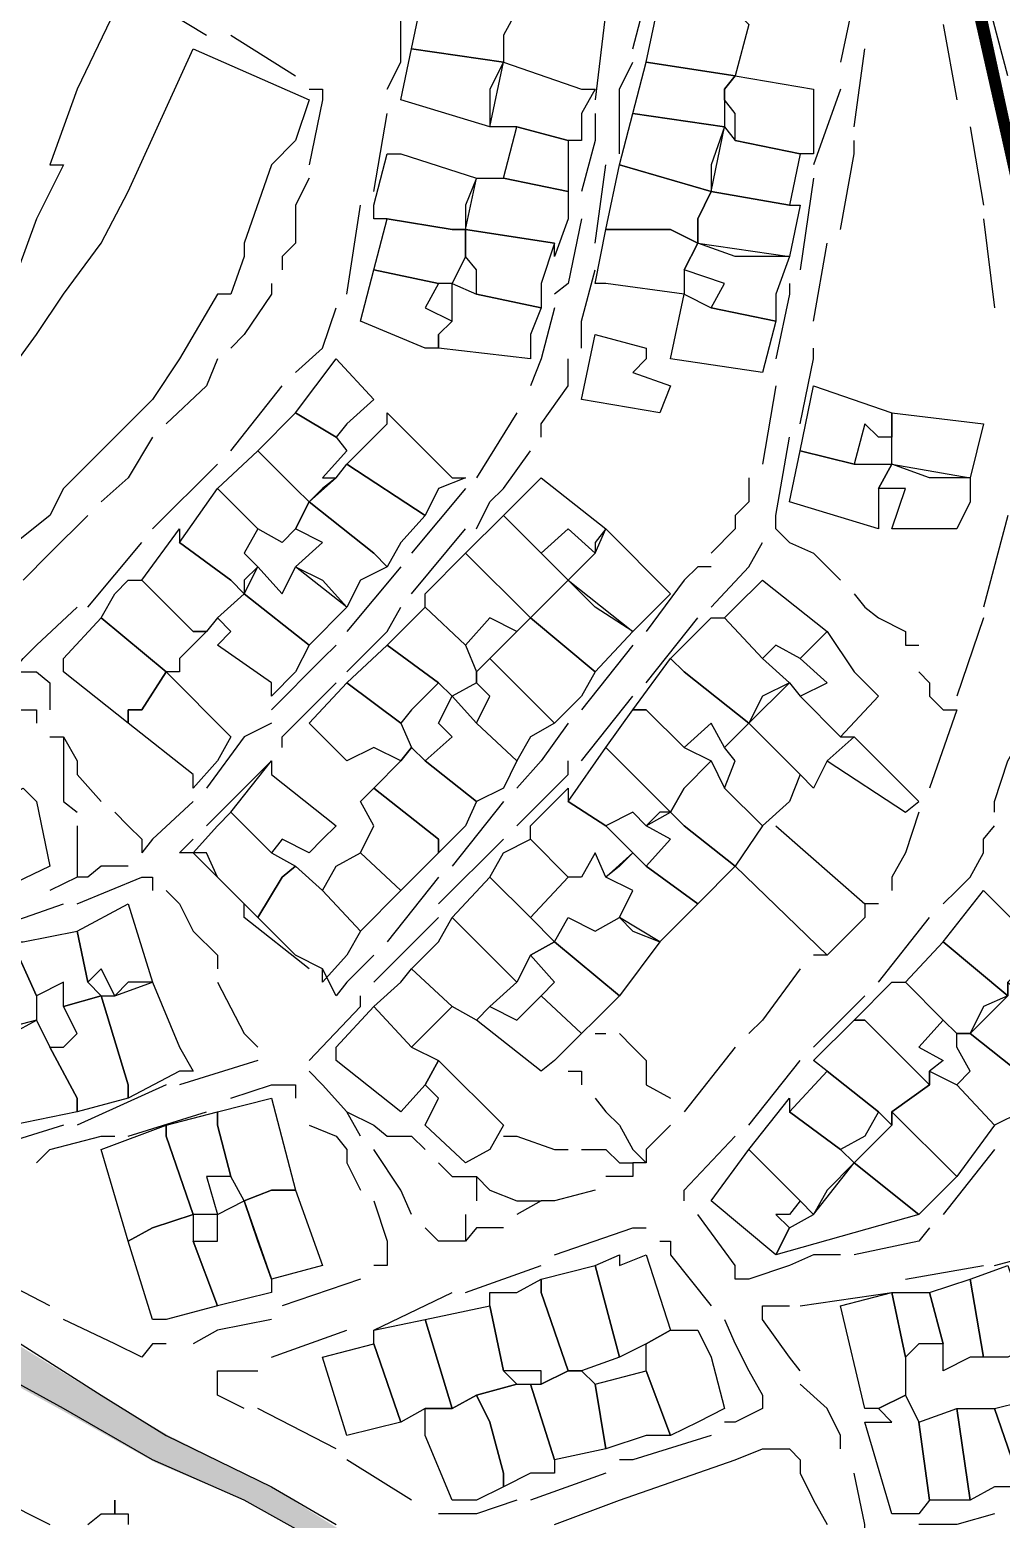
# Model space of a CAD drawing. Header units: millimetres. Extents: x -3588 to 75209, y -3737 to 38254.
# Drawn here: x 27285.9 to 27387.5, y 17710.4 to 17866.2 of the extents above; entities that cross this region are included whole.
import ezdxf

# ---------------------------------------------------------------- set-up
doc = ezdxf.new("R2010")
doc.units = ezdxf.units.MM
doc.layers.add('H', color=250, linetype='Continuous')
doc.layers.add('P', color=253, linetype='Continuous')

msp = doc.modelspace()

# ---------------------------------------------------------------- hatches: boundary and pattern name
at = {"layer": 'H', "linetype": 'Continuous'}
msp.add_hatch(color=256, dxfattribs=at).paths.add_polyline_path([(27308.316, 17712.352), (27299.002, 17716.305), (27289.4, 17721.666), (27274.452, 17729.844), (27263.714, 17736.629), (27255.536, 17740.854), (27246.222, 17746.215), (27235.211, 17753.001), (27228.426, 17756.954), (27221.656, 17759.771), (27214.887, 17763.724), (27214.887, 17765.132), (27214.887, 17766.54), (27216.295, 17766.54), (27225.897, 17761.179), (27235.211, 17755.53), (27238.028, 17754.409), (27246.222, 17748.76), (27254.128, 17744.807), (27265.122, 17739.446), (27274.452, 17734.085), (27282.63, 17729.844), (27293.641, 17723.074), (27300.41, 17719.121), (27311.149, 17713.76), (27317.919, 17709.519), (27324.688, 17705.566), (27339.652, 17697.388), (27346.421, 17692.027), (27351.798, 17689.194), (27355.751, 17685.241), (27361.385, 17682.425), (27369.29, 17679.88), (27377.484, 17675.655), (27384.254, 17674.231), (27385.662, 17674.231), (27391.023, 17671.702), (27397.809, 17670.278), (27404.579, 17668.87), (27415.589, 17666.341), (27429.144, 17663.508), (27442.683, 17660.692), (27443.82, 17659.555), (27443.82, 17658.147), (27441.275, 17658.147), (27419.542, 17662.1), (27411.348, 17664.917), (27404.579, 17666.341), (27397.809, 17666.341), (27389.615, 17668.87), (27382.846, 17671.702), (27377.484, 17674.231), (27372.123, 17675.655), (27365.338, 17678.472), (27358.568, 17682.425), (27351.798, 17686.666), (27341.06, 17693.435), (27328.641, 17700.205), (27323.28, 17702.749), (27317.919, 17706.99), (27308.316, 17712.352), (27308.316, 17712.352)])

# ---------------------------------------------------------------- linework, layer by layer
at = {"layer": 'P', "const_width": 1.2}
for points in [[(27264.85, 17986.159), (27266.259, 17979.39), (27267.667, 17975.149), (27269.075, 17972.62), (27271.62, 17968.379), (27275.861, 17964.426), (27278.389, 17961.609), (27281.222, 17957.657), (27285.175, 17956.248), (27287.992, 17954.824), (27291.944, 17956.248), (27300.138, 17957.657), (27311.149, 17960.473), (27323.28, 17963.018), (27359.688, 17971.212), (27359.688, 17972.62), (27362.521, 17972.62), (27362.521, 17971.212), (27362.521, 17968.379), (27388.207, 17854.625), (27431.673, 17658.147), (27400.338, 17666.341), (27351.798, 17688.074), (27330.049, 17595.765)], [(27431.673, 17658.147), (27388.207, 17854.625), (27362.521, 17972.62)]]:
    msp.add_lwpolyline(points, dxfattribs=at)
at = {"layer": 'P'}
for points in [[(27284.039, 17872.405), (27294.777, 17868.164), (27290.824, 17859.986)], [(27348.966, 17864.211), (27350.374, 17869.588), (27350.374, 17872.405)], [(27335.427, 17865.635), (27335.427, 17862.803), (27325.824, 17864.211), (27327.233, 17870.996), (27330.049, 17869.588), (27336.835, 17868.164), (27335.427, 17865.635)], [(27372.123, 17870.996), (27372.123, 17869.588), (27370.699, 17862.803)], [(27388.207, 17861.394), (27385.662, 17870.996)], [(27297.594, 17869.588), (27300.138, 17868.164), (27304.363, 17865.635)], [(27359.688, 17868.164), (27361.113, 17866.755), (27359.688, 17861.394), (27350.374, 17862.803), (27351.798, 17869.588), (27359.688, 17868.164)], [(27323.28, 17859.986), (27324.688, 17862.803), (27324.688, 17868.164)], [(27346.149, 17868.164), (27345.013, 17858.85)], [(27381.437, 17866.755), (27382.846, 17858.85)], [(27282.63, 17828.939), (27286.583, 17834.3), (27289.4, 17838.525), (27293.353, 17843.886), (27296.185, 17849.263), (27302.955, 17864.211), (27315.102, 17858.85), (27313.678, 17854.625)], [(27306.908, 17865.635), (27313.678, 17861.394)], [(27334.002, 17859.986), (27334.002, 17856.033), (27324.688, 17858.85), (27325.824, 17864.211), (27335.427, 17862.803), (27334.002, 17859.986)], [(27372.123, 17856.033), (27373.243, 17864.211)], [(27343.604, 17857.441), (27343.604, 17854.625), (27342.196, 17854.625), (27336.835, 17856.033), (27334.002, 17856.033), (27335.427, 17862.803), (27343.604, 17859.986), (27345.013, 17859.986), (27343.604, 17857.441)], [(27347.557, 17853.2), (27347.557, 17859.986), (27348.966, 17862.803)], [(27358.568, 17859.986), (27358.568, 17858.85), (27358.568, 17856.033), (27348.966, 17857.441), (27350.374, 17862.803), (27359.688, 17861.394), (27358.568, 17859.986)], [(27358.568, 17859.986), (27359.688, 17861.394), (27367.882, 17859.986), (27367.882, 17853.2), (27366.474, 17853.2), (27359.688, 17854.625), (27359.688, 17857.441), (27358.568, 17858.85), (27358.568, 17859.986)], [(27290.824, 17859.986), (27287.992, 17852.08), (27289.4, 17852.08), (27286.583, 17846.431), (27282.63, 17835.708)], [(27315.102, 17859.986), (27316.51, 17859.986), (27316.51, 17858.85), (27315.102, 17852.08)], [(27370.699, 17859.986), (27367.882, 17852.08)], [(27321.871, 17849.263), (27323.28, 17857.441)], [(27345.013, 17857.441), (27345.013, 17854.625), (27343.604, 17849.263)], [(27357.16, 17852.08), (27357.16, 17849.263), (27347.557, 17852.08), (27348.966, 17857.441), (27358.568, 17856.033), (27357.16, 17852.08)], [(27342.196, 17852.08), (27342.196, 17849.263), (27335.427, 17850.672), (27336.835, 17856.033), (27342.196, 17854.625), (27342.196, 17852.08)], [(27359.688, 17854.625), (27366.474, 17853.2), (27365.338, 17847.839), (27357.16, 17849.263), (27358.568, 17856.033), (27359.688, 17854.625)], [(27384.254, 17856.033), (27385.662, 17847.839)], [(27313.678, 17854.625), (27311.149, 17852.08), (27308.316, 17843.886), (27308.316, 17842.478), (27306.908, 17838.525), (27305.5, 17838.525), (27301.547, 17831.755), (27298.714, 17827.514), (27294.777, 17823.561), (27289.4, 17818.2), (27287.992, 17815.384), (27281.222, 17810.022)], [(27370.699, 17845.31), (27372.123, 17853.2), (27372.123, 17854.625)], [(27331.474, 17847.839), (27331.474, 17845.31), (27330.049, 17845.31), (27323.28, 17846.431), (27321.871, 17846.431), (27321.871, 17847.839), (27323.28, 17853.2), (27324.688, 17853.2), (27332.594, 17850.672), (27331.474, 17847.839)], [(27345.013, 17843.886), (27346.149, 17852.08)], [(27347.557, 17845.31), (27346.149, 17845.31), (27347.557, 17852.08), (27357.16, 17849.263), (27355.751, 17846.431), (27355.751, 17843.886), (27352.919, 17845.31), (27347.557, 17845.31)], [(27315.102, 17850.672), (27313.678, 17847.839), (27313.678, 17843.886), (27312.269, 17842.478), (27312.269, 17841.069)], [(27342.196, 17846.431), (27340.788, 17842.478), (27340.788, 17843.886), (27331.474, 17845.31), (27332.594, 17850.672), (27335.427, 17850.672), (27342.196, 17849.263), (27342.196, 17846.431)], [(27367.882, 17850.672), (27366.474, 17841.069)], [(27359.688, 17842.478), (27355.751, 17843.886), (27355.751, 17846.431), (27357.16, 17849.263), (27365.338, 17847.839), (27366.474, 17847.839), (27365.338, 17842.478), (27359.688, 17842.478)], [(27319.039, 17838.525), (27320.463, 17847.839)], [(27331.474, 17842.478), (27330.049, 17839.661), (27328.641, 17839.661), (27321.871, 17841.069), (27323.28, 17846.431), (27330.049, 17845.31), (27331.474, 17845.31), (27331.474, 17842.478)], [(27343.604, 17846.431), (27342.196, 17839.661), (27340.788, 17838.525)], [(27385.662, 17846.431), (27386.798, 17837.117)], [(27339.363, 17839.661), (27339.363, 17837.117), (27332.594, 17838.525), (27332.594, 17841.069), (27331.474, 17842.478), (27331.474, 17845.31), (27340.788, 17843.886), (27339.363, 17839.661)], [(27354.327, 17839.661), (27354.327, 17838.525), (27346.149, 17839.661), (27345.013, 17839.661), (27346.149, 17845.31), (27347.557, 17845.31), (27352.919, 17845.31), (27355.751, 17843.886), (27354.327, 17841.069), (27354.327, 17839.661)], [(27363.929, 17838.525), (27363.929, 17835.708), (27357.16, 17837.117), (27358.568, 17839.661), (27354.327, 17841.069), (27355.751, 17843.886), (27365.338, 17842.478), (27363.929, 17838.525)], [(27367.882, 17835.708), (27369.29, 17843.886)], [(27328.641, 17834.3), (27328.641, 17832.876), (27327.233, 17832.876), (27320.463, 17835.708), (27321.871, 17841.069), (27328.641, 17839.661), (27327.233, 17837.117), (27330.049, 17835.708), (27328.641, 17834.3)], [(27343.604, 17832.876), (27343.604, 17835.708), (27345.013, 17841.069)], [(27311.149, 17839.661), (27311.149, 17838.525), (27308.316, 17834.3), (27306.908, 17832.876)], [(27338.243, 17834.3), (27338.243, 17831.755), (27328.641, 17832.876), (27328.641, 17834.3), (27330.049, 17835.708), (27330.049, 17839.661), (27332.594, 17838.525), (27339.363, 17837.117), (27338.243, 17834.3)], [(27365.338, 17839.661), (27365.338, 17838.525), (27363.929, 17831.755)], [(27357.16, 17837.117), (27363.929, 17835.708), (27362.521, 17830.347), (27352.919, 17831.755), (27354.327, 17838.525), (27357.16, 17837.117)], [(27313.678, 17830.347), (27316.51, 17832.876), (27317.919, 17837.117)], [(27340.788, 17837.117), (27339.363, 17831.755), (27338.243, 17828.939)], [(27350.374, 17831.755), (27348.966, 17830.347), (27352.919, 17828.939), (27351.798, 17826.106), (27343.604, 17827.514), (27345.013, 17834.3), (27350.374, 17832.876), (27350.374, 17831.755)], [(27305.5, 17831.755), (27304.363, 17828.939), (27300.138, 17824.986)], [(27319.039, 17824.986), (27317.919, 17823.561), (27313.678, 17826.106), (27317.919, 17831.755), (27321.871, 17827.514), (27319.039, 17824.986)], [(27339.363, 17823.561), (27339.363, 17824.986), (27342.196, 17828.939), (27342.196, 17831.755)], [(27366.474, 17824.986), (27367.882, 17831.755), (27367.882, 17832.876)], [(27306.908, 17822.153), (27312.269, 17828.939)], [(27363.929, 17828.939), (27362.521, 17820.745)], [(27374.652, 17823.561), (27373.243, 17824.986), (27372.123, 17820.745), (27366.474, 17822.153), (27367.882, 17828.939), (27376.076, 17826.106), (27376.076, 17823.561), (27374.652, 17823.561)], [(27316.51, 17818.2), (27315.102, 17816.792), (27313.678, 17818.2), (27309.725, 17822.153), (27313.678, 17826.106), (27317.919, 17823.561), (27319.039, 17822.153), (27316.51, 17819.336), (27317.919, 17819.336), (27316.51, 17818.2)], [(27328.641, 17818.2), (27327.233, 17815.384), (27319.039, 17820.745), (27323.28, 17824.986), (27323.28, 17826.106), (27330.049, 17819.336), (27331.474, 17819.336), (27328.641, 17818.2)], [(27336.835, 17826.106), (27332.594, 17819.336)], [(27380.013, 17819.336), (27376.076, 17820.745), (27376.076, 17823.561), (27376.076, 17826.106), (27385.662, 17824.986), (27384.254, 17819.336), (27380.013, 17819.336)], [(27298.714, 17823.561), (27296.185, 17819.336), (27293.353, 17816.792)], [(27313.678, 17813.975), (27312.269, 17812.551), (27309.725, 17813.975), (27305.5, 17818.2), (27309.725, 17822.153), (27313.678, 17818.2), (27315.102, 17816.792), (27313.678, 17813.975)], [(27332.594, 17813.975), (27334.002, 17816.792), (27335.427, 17818.2), (27338.243, 17822.153)], [(27363.929, 17813.975), (27363.929, 17815.384), (27365.338, 17823.561)], [(27374.652, 17815.384), (27374.652, 17813.975), (27365.338, 17816.792), (27366.474, 17822.153), (27372.123, 17820.745), (27376.076, 17820.745), (27374.652, 17818.2), (27374.652, 17815.384)], [(27298.714, 17813.975), (27305.5, 17820.745)], [(27324.688, 17812.551), (27323.28, 17810.022), (27321.871, 17811.431), (27315.102, 17816.792), (27317.919, 17819.336), (27319.039, 17820.745), (27327.233, 17815.384), (27324.688, 17812.551)], [(27384.254, 17816.792), (27382.846, 17813.975), (27376.076, 17813.975), (27377.484, 17818.2), (27374.652, 17818.2), (27376.076, 17820.745), (27384.254, 17819.336), (27384.254, 17816.792)], [(27345.013, 17812.551), (27345.013, 17811.431), (27342.196, 17813.975), (27339.363, 17811.431), (27335.427, 17815.384), (27339.363, 17819.336), (27346.149, 17813.975), (27345.013, 17812.551)], [(27361.113, 17819.336), (27361.113, 17816.792), (27359.688, 17815.384), (27359.688, 17813.975), (27357.16, 17811.431)], [(27308.316, 17808.614), (27308.316, 17807.19), (27306.908, 17808.614), (27301.547, 17812.551), (27305.5, 17818.2), (27309.725, 17813.975), (27308.316, 17811.431), (27309.725, 17810.022), (27308.316, 17808.614)], [(27331.474, 17818.2), (27325.824, 17811.431)], [(27320.463, 17808.614), (27319.039, 17805.781), (27313.678, 17810.022), (27316.51, 17812.551), (27313.678, 17813.975), (27315.102, 17816.792), (27321.871, 17811.431), (27323.28, 17810.022), (27320.463, 17808.614)], [(27291.944, 17815.384), (27287.992, 17811.431), (27285.175, 17808.614)], [(27339.363, 17811.431), (27342.196, 17808.614), (27338.243, 17804.661), (27331.474, 17811.431), (27335.427, 17815.384), (27339.363, 17811.431)], [(27388.207, 17815.384), (27385.662, 17805.781)], [(27305.5, 17804.661), (27304.363, 17803.237), (27302.955, 17803.237), (27297.594, 17808.614), (27301.547, 17813.975), (27301.547, 17812.551), (27306.908, 17808.614), (27308.316, 17807.19), (27305.5, 17804.661)], [(27325.824, 17807.19), (27331.474, 17813.975)], [(27345.013, 17805.781), (27342.196, 17808.614), (27345.013, 17811.431), (27346.149, 17813.975), (27352.919, 17807.19), (27348.966, 17803.237), (27345.013, 17805.781)], [(27363.929, 17813.975), (27365.338, 17812.551), (27367.882, 17811.431), (27369.29, 17810.022), (27370.699, 17808.614)], [(27291.944, 17805.781), (27297.594, 17812.551)], [(27336.835, 17803.237), (27334.002, 17804.661), (27331.474, 17801.828), (27327.233, 17805.781), (27327.233, 17807.19), (27331.474, 17811.431), (27338.243, 17804.661), (27336.835, 17803.237)], [(27357.16, 17805.781), (27361.113, 17810.022), (27362.521, 17812.551)], [(27316.51, 17808.614), (27319.039, 17805.781), (27315.102, 17801.828), (27308.316, 17807.19), (27309.725, 17810.022), (27312.269, 17807.19), (27313.678, 17810.022), (27316.51, 17808.614)], [(27324.688, 17810.022), (27319.039, 17803.237)], [(27357.16, 17810.022), (27355.751, 17810.022), (27354.327, 17808.614), (27350.374, 17803.237)], [(27297.594, 17808.614), (27302.955, 17803.237), (27304.363, 17803.237), (27301.547, 17800.42), (27301.547, 17799.012), (27300.138, 17799.012), (27293.353, 17804.661), (27294.777, 17807.19), (27296.185, 17808.614), (27297.594, 17808.614)], [(27340.788, 17807.19), (27342.196, 17808.614), (27348.966, 17803.237), (27345.013, 17799.012), (27338.243, 17804.661), (27340.788, 17807.19)], [(27359.688, 17805.781), (27362.521, 17808.614), (27369.29, 17803.237), (27366.474, 17800.42), (27363.929, 17801.828), (27362.521, 17800.42), (27358.568, 17804.661), (27359.688, 17805.781)], [(27313.678, 17799.012), (27311.149, 17796.467), (27311.149, 17797.875), (27305.5, 17801.828), (27306.908, 17803.237), (27305.5, 17804.661), (27308.316, 17807.19), (27315.102, 17801.828), (27313.678, 17799.012)], [(27372.123, 17807.19), (27373.243, 17805.781), (27374.652, 17804.661), (27377.484, 17803.237), (27377.484, 17801.828), (27378.893, 17801.828)], [(27284.039, 17799.012), (27285.175, 17800.42), (27286.583, 17801.828), (27290.824, 17805.781)], [(27319.039, 17799.012), (27323.28, 17803.237), (27324.688, 17805.781)], [(27331.474, 17801.828), (27332.594, 17799.012), (27332.594, 17797.875), (27330.049, 17796.467), (27328.641, 17797.875), (27323.28, 17801.828), (27327.233, 17805.781), (27331.474, 17801.828)], [(27296.185, 17793.65), (27289.4, 17799.012), (27289.4, 17800.42), (27293.353, 17804.661), (27300.138, 17799.012), (27297.594, 17795.059), (27296.185, 17795.059), (27296.185, 17793.65)], [(27343.604, 17796.467), (27340.788, 17793.65), (27334.002, 17800.42), (27336.835, 17803.237), (27338.243, 17804.661), (27345.013, 17799.012), (27343.604, 17796.467)], [(27350.374, 17797.875), (27355.751, 17804.661)], [(27362.521, 17796.467), (27361.113, 17793.65), (27354.327, 17799.012), (27352.919, 17800.42), (27357.16, 17804.661), (27358.568, 17804.661), (27362.521, 17800.42), (27365.338, 17797.875), (27362.521, 17796.467)], [(27385.662, 17804.661), (27382.846, 17796.467)], [(27317.919, 17801.828), (27316.51, 17800.42), (27311.149, 17795.059)], [(27325.824, 17795.059), (27324.688, 17793.65), (27319.039, 17797.875), (27323.28, 17801.828), (27328.641, 17797.875), (27325.824, 17795.059)], [(27348.966, 17801.828), (27343.604, 17795.059)], [(27372.123, 17799.012), (27374.652, 17796.467), (27370.699, 17792.226), (27366.474, 17796.467), (27369.29, 17797.875), (27366.474, 17800.42), (27369.29, 17803.237), (27372.123, 17799.012)], [(27338.243, 17792.226), (27336.835, 17789.698), (27332.594, 17793.65), (27334.002, 17796.467), (27332.594, 17797.875), (27332.594, 17799.012), (27334.002, 17800.42), (27340.788, 17793.65), (27338.243, 17792.226)], [(27359.688, 17792.226), (27358.568, 17791.106), (27357.16, 17793.65), (27354.327, 17791.106), (27350.374, 17795.059), (27348.966, 17795.059), (27352.919, 17800.42), (27354.327, 17799.012), (27361.113, 17793.65), (27359.688, 17792.226)], [(27284.039, 17799.012), (27286.583, 17799.012), (27287.992, 17797.875), (27287.992, 17796.467), (27287.992, 17795.059)], [(27305.5, 17789.698), (27302.955, 17786.865), (27302.955, 17788.289), (27296.185, 17793.65), (27296.185, 17795.059), (27297.594, 17795.059), (27300.138, 17799.012), (27306.908, 17792.226), (27305.5, 17789.698)], [(27378.893, 17799.012), (27380.013, 17797.875), (27380.013, 17796.467), (27381.437, 17795.059), (27382.846, 17795.059)], [(27312.269, 17791.106), (27312.269, 17792.226), (27317.919, 17797.875)], [(27324.688, 17793.65), (27325.824, 17791.106), (27324.688, 17789.698), (27321.871, 17791.106), (27319.039, 17789.698), (27315.102, 17793.65), (27319.039, 17797.875), (27324.688, 17793.65)], [(27369.29, 17789.698), (27367.882, 17786.865), (27366.474, 17788.289), (27361.113, 17793.65), (27365.338, 17797.875), (27366.474, 17796.467), (27370.699, 17792.226), (27372.123, 17792.226), (27369.29, 17789.698)], [(27335.427, 17786.865), (27332.594, 17785.457), (27327.233, 17789.698), (27330.049, 17792.226), (27328.641, 17793.65), (27330.049, 17796.467), (27332.594, 17793.65), (27336.835, 17789.698), (27335.427, 17786.865)], [(27343.604, 17789.698), (27348.966, 17796.467)], [(27284.039, 17795.059), (27285.175, 17795.059), (27286.583, 17795.059), (27286.583, 17793.65)], [(27346.149, 17791.106), (27348.966, 17795.059), (27350.374, 17795.059), (27354.327, 17791.106), (27357.16, 17789.698), (27354.327, 17786.865), (27352.919, 17784.336), (27346.149, 17791.106)], [(27382.846, 17795.059), (27380.013, 17786.865)], [(27311.149, 17793.65), (27308.316, 17792.226), (27304.363, 17786.865)], [(27342.196, 17793.65), (27339.363, 17789.698), (27336.835, 17786.865)], [(27365.338, 17785.457), (27362.521, 17782.912), (27358.568, 17786.865), (27359.688, 17789.698), (27358.568, 17791.106), (27361.113, 17793.65), (27366.474, 17788.289), (27365.338, 17785.457)], [(27287.992, 17792.226), (27289.4, 17792.226)], [(27289.4, 17792.226), (27289.4, 17791.106), (27289.4, 17788.289), (27289.4, 17786.865), (27289.4, 17785.457), (27290.824, 17784.336)], [(27289.4, 17792.226), (27290.824, 17789.698), (27290.824, 17788.289), (27293.353, 17785.457)], [(27331.474, 17782.912), (27328.641, 17780.095), (27328.641, 17781.504), (27321.871, 17786.865), (27324.688, 17789.698), (27325.824, 17791.106), (27327.233, 17789.698), (27332.594, 17785.457), (27331.474, 17782.912)], [(27351.798, 17784.336), (27350.374, 17782.912), (27348.966, 17784.336), (27346.149, 17782.912), (27342.196, 17785.457), (27346.149, 17791.106), (27352.919, 17784.336), (27351.798, 17784.336)], [(27369.29, 17789.698), (27377.484, 17784.336), (27378.893, 17785.457), (27372.123, 17792.226)], [(27386.798, 17784.336), (27386.798, 17785.457), (27388.207, 17789.698), (27389.615, 17792.226)], [(27304.363, 17782.912), (27311.149, 17789.698)], [(27316.51, 17781.504), (27315.102, 17780.095), (27312.269, 17781.504), (27311.149, 17780.095), (27306.908, 17784.336), (27311.149, 17789.698), (27311.149, 17788.289), (27317.919, 17782.912), (27316.51, 17781.504)], [(27336.835, 17782.912), (27342.196, 17788.289), (27342.196, 17789.698)], [(27358.568, 17786.865), (27362.521, 17782.912), (27359.688, 17778.687), (27354.327, 17782.912), (27352.919, 17784.336), (27354.327, 17786.865), (27357.16, 17789.698), (27358.568, 17786.865)], [(27282.63, 17782.912), (27284.039, 17782.912), (27282.63, 17785.457), (27285.175, 17786.865), (27286.583, 17785.457), (27287.992, 17778.687), (27282.63, 17776.142), (27281.222, 17782.912), (27282.63, 17782.912)], [(27327.233, 17778.687), (27324.688, 17776.142), (27320.463, 17780.095), (27321.871, 17782.912), (27320.463, 17785.457), (27321.871, 17786.865), (27328.641, 17781.504), (27328.641, 17780.095), (27327.233, 17778.687)], [(27347.557, 17778.687), (27346.149, 17777.551), (27345.013, 17780.095), (27343.604, 17777.551), (27342.196, 17777.551), (27338.243, 17781.504), (27338.243, 17782.912), (27342.196, 17786.865), (27342.196, 17785.457), (27346.149, 17782.912), (27348.966, 17780.095), (27347.557, 17778.687)], [(27302.955, 17785.457), (27298.714, 17781.504), (27297.594, 17780.095)], [(27335.427, 17785.457), (27330.049, 17778.687)], [(27294.777, 17784.336), (27296.185, 17782.912), (27297.594, 17781.504), (27297.594, 17780.095)], [(27312.269, 17777.551), (27309.725, 17773.326), (27305.5, 17777.551), (27304.363, 17780.095), (27302.955, 17780.095), (27305.5, 17782.912), (27306.908, 17784.336), (27311.149, 17780.095), (27313.678, 17778.687), (27312.269, 17777.551)], [(27355.751, 17774.734), (27350.374, 17778.687), (27352.919, 17781.504), (27350.374, 17782.912), (27352.919, 17784.336), (27354.327, 17782.912), (27359.688, 17778.687), (27355.751, 17774.734)], [(27378.893, 17784.336), (27377.484, 17780.095), (27376.076, 17777.551), (27376.076, 17776.142)], [(27290.824, 17782.912), (27290.824, 17780.095), (27290.824, 17778.687), (27290.824, 17777.551)], [(27363.929, 17782.912), (27373.243, 17774.734)], [(27381.437, 17774.734), (27382.846, 17776.142), (27384.254, 17777.551), (27385.662, 17780.095), (27385.662, 17781.504), (27386.798, 17782.912)], [(27306.908, 17776.142), (27302.955, 17780.095), (27301.547, 17780.095), (27302.955, 17781.504)], [(27317.919, 17778.687), (27320.463, 17780.095), (27324.688, 17776.142), (27320.463, 17771.901), (27316.51, 17776.142), (27317.919, 17778.687)], [(27328.641, 17774.734), (27335.427, 17781.504)], [(27335.427, 17780.095), (27338.243, 17781.504), (27342.196, 17777.551), (27338.243, 17773.326), (27334.002, 17777.551), (27335.427, 17780.095)], [(27350.374, 17778.687), (27355.751, 17774.734), (27351.798, 17770.781), (27347.557, 17773.326), (27348.966, 17776.142), (27346.149, 17777.551), (27348.966, 17780.095), (27350.374, 17778.687)], [(27296.185, 17778.687), (27294.777, 17778.687), (27293.353, 17778.687), (27291.944, 17777.551), (27290.824, 17777.551), (27287.992, 17776.142)], [(27319.039, 17769.373), (27316.51, 17766.54), (27316.51, 17767.965), (27313.678, 17769.373), (27309.725, 17773.326), (27312.269, 17777.551), (27313.678, 17778.687), (27316.51, 17776.142), (27320.463, 17771.901), (27319.039, 17769.373)], [(27359.688, 17778.687), (27369.29, 17769.373)], [(27290.824, 17774.734), (27297.594, 17777.551), (27298.714, 17777.551), (27298.714, 17776.142)], [(27328.641, 17777.551), (27323.28, 17770.781)], [(27338.243, 17773.326), (27340.788, 17770.781), (27338.243, 17769.373), (27336.835, 17766.54), (27330.049, 17773.326), (27334.002, 17777.551), (27338.243, 17773.326)], [(27300.138, 17776.142), (27301.547, 17774.734), (27302.955, 17771.901), (27305.5, 17769.373), (27305.5, 17767.965)], [(27389.615, 17767.965), (27388.207, 17766.54), (27388.207, 17765.132), (27381.437, 17770.781), (27385.662, 17776.142), (27392.448, 17769.373), (27389.615, 17767.965)], [(27281.222, 17771.901), (27289.4, 17774.734)], [(27296.185, 17766.54), (27294.777, 17765.132), (27293.353, 17767.965), (27291.944, 17766.54), (27290.824, 17771.901), (27296.185, 17774.734), (27298.714, 17766.54), (27296.185, 17766.54)], [(27315.102, 17767.965), (27308.316, 17773.326), (27308.316, 17774.734)], [(27374.652, 17774.734), (27373.243, 17774.734), (27373.243, 17773.326), (27369.29, 17769.373), (27367.882, 17769.373)], [(27321.871, 17766.54), (27328.641, 17773.326)], [(27328.641, 17770.781), (27330.049, 17773.326), (27336.835, 17766.54), (27334.002, 17764.012), (27332.594, 17762.587), (27330.049, 17764.012), (27325.824, 17767.965), (27328.641, 17770.781)], [(27348.966, 17771.901), (27351.798, 17770.781), (27347.557, 17765.132), (27340.788, 17770.781), (27342.196, 17773.326), (27345.013, 17771.901), (27347.557, 17773.326), (27348.966, 17771.901)], [(27374.652, 17766.54), (27380.013, 17773.326)], [(27278.389, 17769.373), (27284.039, 17771.901), (27284.039, 17770.781), (27286.583, 17765.132), (27286.583, 17762.587), (27281.222, 17761.179), (27278.389, 17769.373)], [(27291.944, 17766.54), (27293.353, 17765.132), (27289.4, 17764.012), (27289.4, 17766.54), (27286.583, 17765.132), (27284.039, 17770.781), (27285.175, 17770.781), (27290.824, 17771.901), (27291.944, 17766.54)], [(27345.013, 17762.587), (27343.604, 17761.179), (27339.363, 17765.132), (27340.788, 17766.54), (27338.243, 17769.373), (27340.788, 17770.781), (27347.557, 17765.132), (27345.013, 17762.587)], [(27385.662, 17764.012), (27384.254, 17761.179), (27382.846, 17761.179), (27381.437, 17762.587), (27377.484, 17766.54), (27381.437, 17770.781), (27388.207, 17765.132), (27385.662, 17764.012)], [(27321.871, 17769.373), (27319.039, 17766.54), (27317.919, 17765.132), (27316.51, 17767.965)], [(27324.688, 17766.54), (27325.824, 17767.965), (27330.049, 17764.012), (27325.824, 17759.771), (27321.871, 17764.012), (27324.688, 17766.54)], [(27366.474, 17767.965), (27362.521, 17762.587), (27361.113, 17761.179)], [(27293.353, 17765.132), (27294.777, 17765.132), (27298.714, 17766.54), (27301.547, 17759.771), (27302.955, 17757.226), (27301.547, 17757.226), (27296.185, 17754.409), (27296.185, 17755.818), (27293.353, 17765.132)], [(27305.5, 17766.54), (27308.316, 17761.179), (27309.725, 17759.771)], [(27380.013, 17757.226), (27380.013, 17755.818), (27373.243, 17762.587), (27372.123, 17762.587), (27376.076, 17766.54), (27377.484, 17766.54), (27381.437, 17762.587), (27378.893, 17759.771), (27381.437, 17758.362), (27380.013, 17757.226)], [(27393.568, 17758.362), (27391.023, 17755.818), (27384.254, 17761.179), (27388.207, 17765.132), (27388.207, 17766.54), (27394.976, 17759.771), (27393.568, 17758.362)], [(27289.4, 17759.771), (27290.824, 17761.179), (27289.4, 17764.012), (27293.353, 17765.132), (27296.185, 17755.818), (27296.185, 17754.409), (27290.824, 17753.001), (27290.824, 17754.409), (27287.992, 17759.771), (27289.4, 17759.771)], [(27315.102, 17758.362), (27320.463, 17764.012), (27320.463, 17765.132)], [(27340.788, 17758.362), (27339.363, 17757.226), (27332.594, 17762.587), (27334.002, 17764.012), (27336.835, 17762.587), (27339.363, 17765.132), (27343.604, 17761.179), (27340.788, 17758.362)], [(27367.882, 17759.771), (27373.243, 17765.132)], [(27324.688, 17753.001), (27317.919, 17758.362), (27317.919, 17759.771), (27321.871, 17764.012), (27325.824, 17759.771), (27328.641, 17758.362), (27327.233, 17755.818), (27324.688, 17753.001)], [(27284.039, 17761.179), (27286.583, 17762.587), (27287.992, 17759.771), (27290.824, 17754.409), (27290.824, 17753.001), (27284.039, 17751.577), (27281.222, 17761.179), (27284.039, 17761.179)], [(27376.076, 17751.577), (27374.652, 17753.001), (27369.29, 17757.226), (27367.882, 17758.362), (27372.123, 17762.587), (27373.243, 17762.587), (27380.013, 17755.818), (27376.076, 17753.001), (27376.076, 17751.577)], [(27345.013, 17761.179), (27346.149, 17761.179)], [(27347.557, 17761.179), (27348.966, 17759.771), (27350.374, 17758.362), (27350.374, 17757.226), (27350.374, 17755.818), (27352.919, 17754.409)], [(27359.688, 17759.771), (27354.327, 17753.001)], [(27389.615, 17753.001), (27386.798, 17751.577), (27382.846, 17755.818), (27384.254, 17757.226), (27382.846, 17759.771), (27382.846, 17761.179), (27384.254, 17761.179), (27391.023, 17755.818), (27389.615, 17753.001)], [(27309.725, 17758.362), (27301.547, 17755.818)], [(27334.002, 17749.048), (27331.474, 17747.64), (27327.233, 17751.577), (27328.641, 17754.409), (27327.233, 17755.818), (27328.641, 17758.362), (27335.427, 17751.577), (27334.002, 17749.048)], [(27361.113, 17751.577), (27366.474, 17758.362)], [(27320.463, 17750.456), (27319.039, 17753.001), (27316.51, 17755.818), (27315.102, 17757.226)], [(27342.196, 17757.226), (27343.604, 17757.226), (27343.604, 17755.818)], [(27373.243, 17750.456), (27370.699, 17749.048), (27365.338, 17753.001), (27369.29, 17757.226), (27374.652, 17753.001), (27373.243, 17750.456)], [(27382.846, 17755.818), (27386.798, 17751.577), (27382.846, 17746.215), (27376.076, 17753.001), (27380.013, 17755.818), (27380.013, 17757.226), (27382.846, 17755.818)], [(27300.138, 17755.818), (27290.824, 17751.577)], [(27306.908, 17754.409), (27311.149, 17755.818), (27312.269, 17755.818), (27313.678, 17755.818), (27313.678, 17754.409)], [(27311.149, 17744.807), (27308.316, 17743.687), (27306.908, 17746.215), (27305.5, 17751.577), (27305.5, 17753.001), (27311.149, 17754.409), (27313.678, 17744.807), (27311.149, 17744.807)], [(27345.013, 17754.409), (27346.149, 17753.001), (27347.557, 17751.577), (27348.966, 17749.048), (27350.374, 17747.64)], [(27369.29, 17744.807), (27367.882, 17742.263), (27366.474, 17743.687), (27361.113, 17749.048), (27365.338, 17754.409), (27365.338, 17753.001), (27370.699, 17749.048), (27372.123, 17747.64), (27369.29, 17744.807)], [(27296.185, 17750.456), (27304.363, 17753.001)], [(27300.138, 17750.456), (27300.138, 17751.577), (27305.5, 17753.001), (27305.5, 17751.577), (27306.908, 17746.215), (27304.363, 17746.215), (27305.5, 17742.263), (27302.955, 17742.263), (27300.138, 17750.456)], [(27319.039, 17753.001), (27321.871, 17751.577), (27323.28, 17750.456), (27325.824, 17750.456), (27327.233, 17749.048)], [(27381.437, 17744.807), (27378.893, 17742.263), (27372.123, 17747.64), (27376.076, 17751.577), (27376.076, 17753.001), (27382.846, 17746.215), (27381.437, 17744.807)], [(27289.4, 17751.577), (27281.222, 17749.048)], [(27286.583, 17747.64), (27287.992, 17749.048), (27293.353, 17750.456), (27294.777, 17750.456)], [(27296.185, 17739.446), (27293.353, 17749.048), (27300.138, 17751.577), (27300.138, 17750.456), (27302.955, 17742.263), (27298.714, 17740.854), (27296.185, 17739.446)], [(27315.102, 17751.577), (27317.919, 17750.456), (27319.039, 17749.048), (27319.039, 17747.64), (27320.463, 17744.807)], [(27335.427, 17750.456), (27336.835, 17750.456), (27340.788, 17749.048), (27342.196, 17749.048)], [(27352.919, 17751.577), (27350.374, 17749.048), (27350.374, 17747.64), (27348.966, 17747.64), (27348.966, 17746.215), (27346.149, 17746.215)], [(27354.327, 17743.687), (27354.327, 17744.807), (27359.688, 17750.456)], [(27325.824, 17742.263), (27324.688, 17744.807), (27321.871, 17749.048)], [(27343.604, 17749.048), (27345.013, 17749.048), (27346.149, 17749.048), (27347.557, 17747.64), (27348.966, 17747.64)], [(27365.338, 17742.263), (27363.929, 17742.263), (27365.338, 17740.854), (27363.929, 17738.038), (27357.16, 17743.687), (27361.113, 17749.048), (27366.474, 17743.687), (27365.338, 17742.263)], [(27386.798, 17749.048), (27381.437, 17742.263)], [(27328.641, 17747.64), (27330.049, 17746.215), (27332.594, 17746.215)], [(27378.893, 17742.263), (27363.929, 17738.038), (27365.338, 17740.854), (27367.882, 17742.263), (27372.123, 17747.64), (27378.893, 17742.263)], [(27332.594, 17746.215), (27334.002, 17744.807), (27336.835, 17743.687), (27338.243, 17743.687), (27339.363, 17743.687)], [(27332.594, 17746.215), (27332.594, 17744.807), (27332.594, 17743.687)], [(27309.725, 17739.446), (27308.316, 17743.687), (27311.149, 17744.807), (27313.678, 17744.807), (27316.51, 17736.901), (27311.149, 17735.493), (27309.725, 17739.446)], [(27345.013, 17744.807), (27340.788, 17743.687), (27339.363, 17743.687), (27336.835, 17742.263)], [(27305.5, 17732.676), (27302.955, 17739.446), (27305.5, 17739.446), (27305.5, 17742.263), (27308.316, 17743.687), (27311.149, 17735.493), (27311.149, 17734.085), (27305.5, 17732.676)], [(27321.871, 17743.687), (27323.28, 17739.446), (27323.28, 17738.038), (27323.28, 17736.901), (27321.871, 17736.901)], [(27298.714, 17731.252), (27296.185, 17739.446), (27298.714, 17740.854), (27302.955, 17742.263), (27302.955, 17739.446), (27305.5, 17732.676), (27300.138, 17731.252), (27298.714, 17731.252)], [(27331.474, 17742.263), (27331.474, 17740.854), (27331.474, 17739.446)], [(27361.113, 17735.493), (27359.688, 17735.493), (27359.688, 17736.901), (27355.751, 17742.263)], [(27335.427, 17740.854), (27332.594, 17740.854), (27331.474, 17739.446), (27328.641, 17739.446), (27327.233, 17740.854)], [(27340.788, 17738.038), (27348.966, 17740.854), (27350.374, 17740.854)], [(27380.013, 17740.854), (27378.893, 17739.446), (27372.123, 17738.038)], [(27345.013, 17736.901), (27347.557, 17738.038), (27347.557, 17736.901), (27350.374, 17738.038), (27352.919, 17730.132), (27350.374, 17728.723), (27347.557, 17727.315), (27345.013, 17736.901)], [(27351.798, 17739.446), (27352.919, 17739.446), (27352.919, 17738.038), (27357.16, 17732.676)], [(27370.699, 17738.038), (27367.882, 17738.038), (27365.338, 17736.901), (27361.113, 17735.493)], [(27386.798, 17736.901), (27396.401, 17739.446)], [(27287.992, 17732.676), (27279.814, 17736.901)], [(27331.474, 17734.085), (27339.363, 17736.901)], [(27343.604, 17725.891), (27342.196, 17725.891), (27339.363, 17734.085), (27339.363, 17735.493), (27345.013, 17736.901), (27347.557, 17727.315), (27343.604, 17725.891)], [(27377.484, 17735.493), (27385.662, 17736.901)], [(27388.207, 17727.315), (27385.662, 17727.315), (27384.254, 17735.493), (27388.207, 17736.901), (27391.023, 17728.723), (27388.207, 17727.315)], [(27320.463, 17735.493), (27312.269, 17732.676)], [(27336.835, 17734.085), (27339.363, 17735.493), (27339.363, 17734.085), (27342.196, 17725.891), (27339.363, 17724.482), (27339.363, 17725.891), (27335.427, 17725.891), (27334.002, 17732.676), (27334.002, 17734.085), (27336.835, 17734.085)], [(27384.254, 17727.315), (27381.437, 17725.891), (27381.437, 17728.723), (27380.013, 17734.085), (27384.254, 17735.493), (27385.662, 17727.315), (27384.254, 17727.315)], [(27321.871, 17730.132), (27330.049, 17734.085)], [(27366.474, 17732.676), (27376.076, 17734.085)], [(27377.484, 17727.315), (27377.484, 17723.362), (27374.652, 17721.938), (27373.243, 17721.938), (27370.699, 17732.676), (27376.076, 17734.085), (27377.484, 17727.315)], [(27378.893, 17728.723), (27377.484, 17727.315), (27376.076, 17734.085), (27380.013, 17734.085), (27381.437, 17728.723), (27378.893, 17728.723)], [(27335.427, 17725.891), (27336.835, 17724.482), (27332.594, 17723.362), (27330.049, 17721.938), (27327.233, 17731.252), (27334.002, 17732.676), (27335.427, 17725.891)], [(27366.474, 17725.891), (27365.338, 17727.315), (27362.521, 17731.252), (27362.521, 17732.676), (27365.338, 17732.676)], [(27308.316, 17712.352), (27298.714, 17716.577), (27289.4, 17721.938), (27274.452, 17730.132)], [(27282.63, 17730.132), (27293.353, 17723.362), (27300.138, 17719.121), (27311.149, 17713.76), (27317.919, 17709.807)], [(27297.594, 17727.315), (27294.777, 17728.723), (27289.4, 17731.252)], [(27311.149, 17731.252), (27305.5, 17730.132), (27302.955, 17728.723)], [(27311.149, 17727.315), (27319.039, 17730.132)], [(27321.871, 17728.723), (27321.871, 17730.132), (27327.233, 17731.252), (27330.049, 17721.938), (27327.233, 17721.938), (27324.688, 17720.53), (27321.871, 17728.723)], [(27355.751, 17720.53), (27352.919, 17719.121), (27350.374, 17725.891), (27350.374, 17728.723), (27352.919, 17730.132), (27355.751, 17730.132), (27357.16, 17727.315), (27358.568, 17721.938), (27355.751, 17720.53)], [(27358.568, 17731.252), (27359.688, 17728.723), (27361.113, 17725.891)], [(27300.138, 17728.723), (27298.714, 17728.723), (27297.594, 17727.315)], [(27316.51, 17727.315), (27321.871, 17728.723), (27324.688, 17720.53), (27319.039, 17719.121), (27316.51, 17727.315)], [(27308.316, 17721.938), (27305.5, 17723.362), (27305.5, 17724.482), (27305.5, 17725.891), (27309.725, 17725.891)], [(27345.013, 17724.482), (27346.149, 17717.713), (27340.788, 17716.577), (27338.243, 17724.482), (27339.363, 17724.482), (27342.196, 17725.891), (27343.604, 17725.891), (27345.013, 17724.482)], [(27350.374, 17719.121), (27346.149, 17717.713), (27345.013, 17724.482), (27350.374, 17725.891), (27352.919, 17719.121), (27350.374, 17719.121)], [(27361.113, 17725.891), (27362.521, 17723.362), (27362.521, 17721.938), (27359.688, 17720.53), (27358.568, 17720.53)], [(27338.243, 17715.168), (27335.427, 17713.76), (27335.427, 17715.168), (27334.002, 17720.53), (27332.594, 17723.362), (27336.835, 17724.482), (27338.243, 17724.482), (27340.788, 17716.577), (27340.788, 17715.168), (27338.243, 17715.168)], [(27370.699, 17717.713), (27370.699, 17719.121), (27369.29, 17721.938), (27366.474, 17724.482)], [(27271.62, 17709.807), (27270.5, 17720.53), (27270.5, 17721.938), (27271.62, 17723.362), (27277.269, 17720.53), (27277.269, 17719.121), (27277.269, 17716.577), (27277.269, 17715.168), (27287.992, 17709.807)], [(27332.594, 17712.352), (27330.049, 17712.352), (27327.233, 17719.121), (27327.233, 17721.938), (27330.049, 17721.938), (27332.594, 17723.362), (27334.002, 17720.53), (27335.427, 17715.168), (27335.427, 17713.76), (27332.594, 17712.352)], [(27378.893, 17710.927), (27376.076, 17710.927), (27373.243, 17720.53), (27376.076, 17720.53), (27374.652, 17721.938), (27377.484, 17723.362), (27378.893, 17720.53), (27380.013, 17712.352), (27378.893, 17710.927)], [(27391.023, 17713.76), (27389.615, 17713.76), (27386.798, 17721.938), (27392.448, 17723.362), (27393.568, 17715.168), (27391.023, 17713.76)], [(27317.919, 17717.713), (27309.725, 17721.938)], [(27382.846, 17712.352), (27380.013, 17712.352), (27378.893, 17720.53), (27382.846, 17721.938), (27384.254, 17712.352), (27382.846, 17712.352)], [(27386.798, 17713.76), (27384.254, 17712.352), (27382.846, 17721.938), (27386.798, 17721.938), (27389.615, 17713.76), (27386.798, 17713.76)], [(27340.788, 17709.807), (27347.557, 17712.352), (27359.688, 17716.577), (27362.521, 17717.713), (27363.929, 17717.713), (27365.338, 17717.713), (27366.474, 17716.577), (27366.474, 17715.168), (27367.882, 17712.352), (27369.29, 17709.807)], [(27357.16, 17719.121), (27348.966, 17716.577), (27347.557, 17716.577)], [(27325.824, 17712.352), (27319.039, 17716.577)], [(27346.149, 17715.168), (27338.243, 17712.352)], [(27374.652, 17708.399), (27373.243, 17708.399), (27373.243, 17709.807), (27372.123, 17715.168)], [(27291.944, 17709.807), (27293.353, 17710.927), (27294.777, 17710.927), (27294.777, 17712.352), (27294.777, 17710.927), (27296.185, 17710.927), (27296.185, 17709.807)], [(27317.919, 17706.99), (27308.316, 17712.352)], [(27336.835, 17712.352), (27332.594, 17710.927), (27331.474, 17710.927), (27330.049, 17710.927), (27328.641, 17710.927)], [(27386.798, 17710.927), (27382.846, 17709.807), (27378.893, 17709.807)]]:
    msp.add_lwpolyline(points, dxfattribs=at)

doc.saveas('drawing.dxf')
